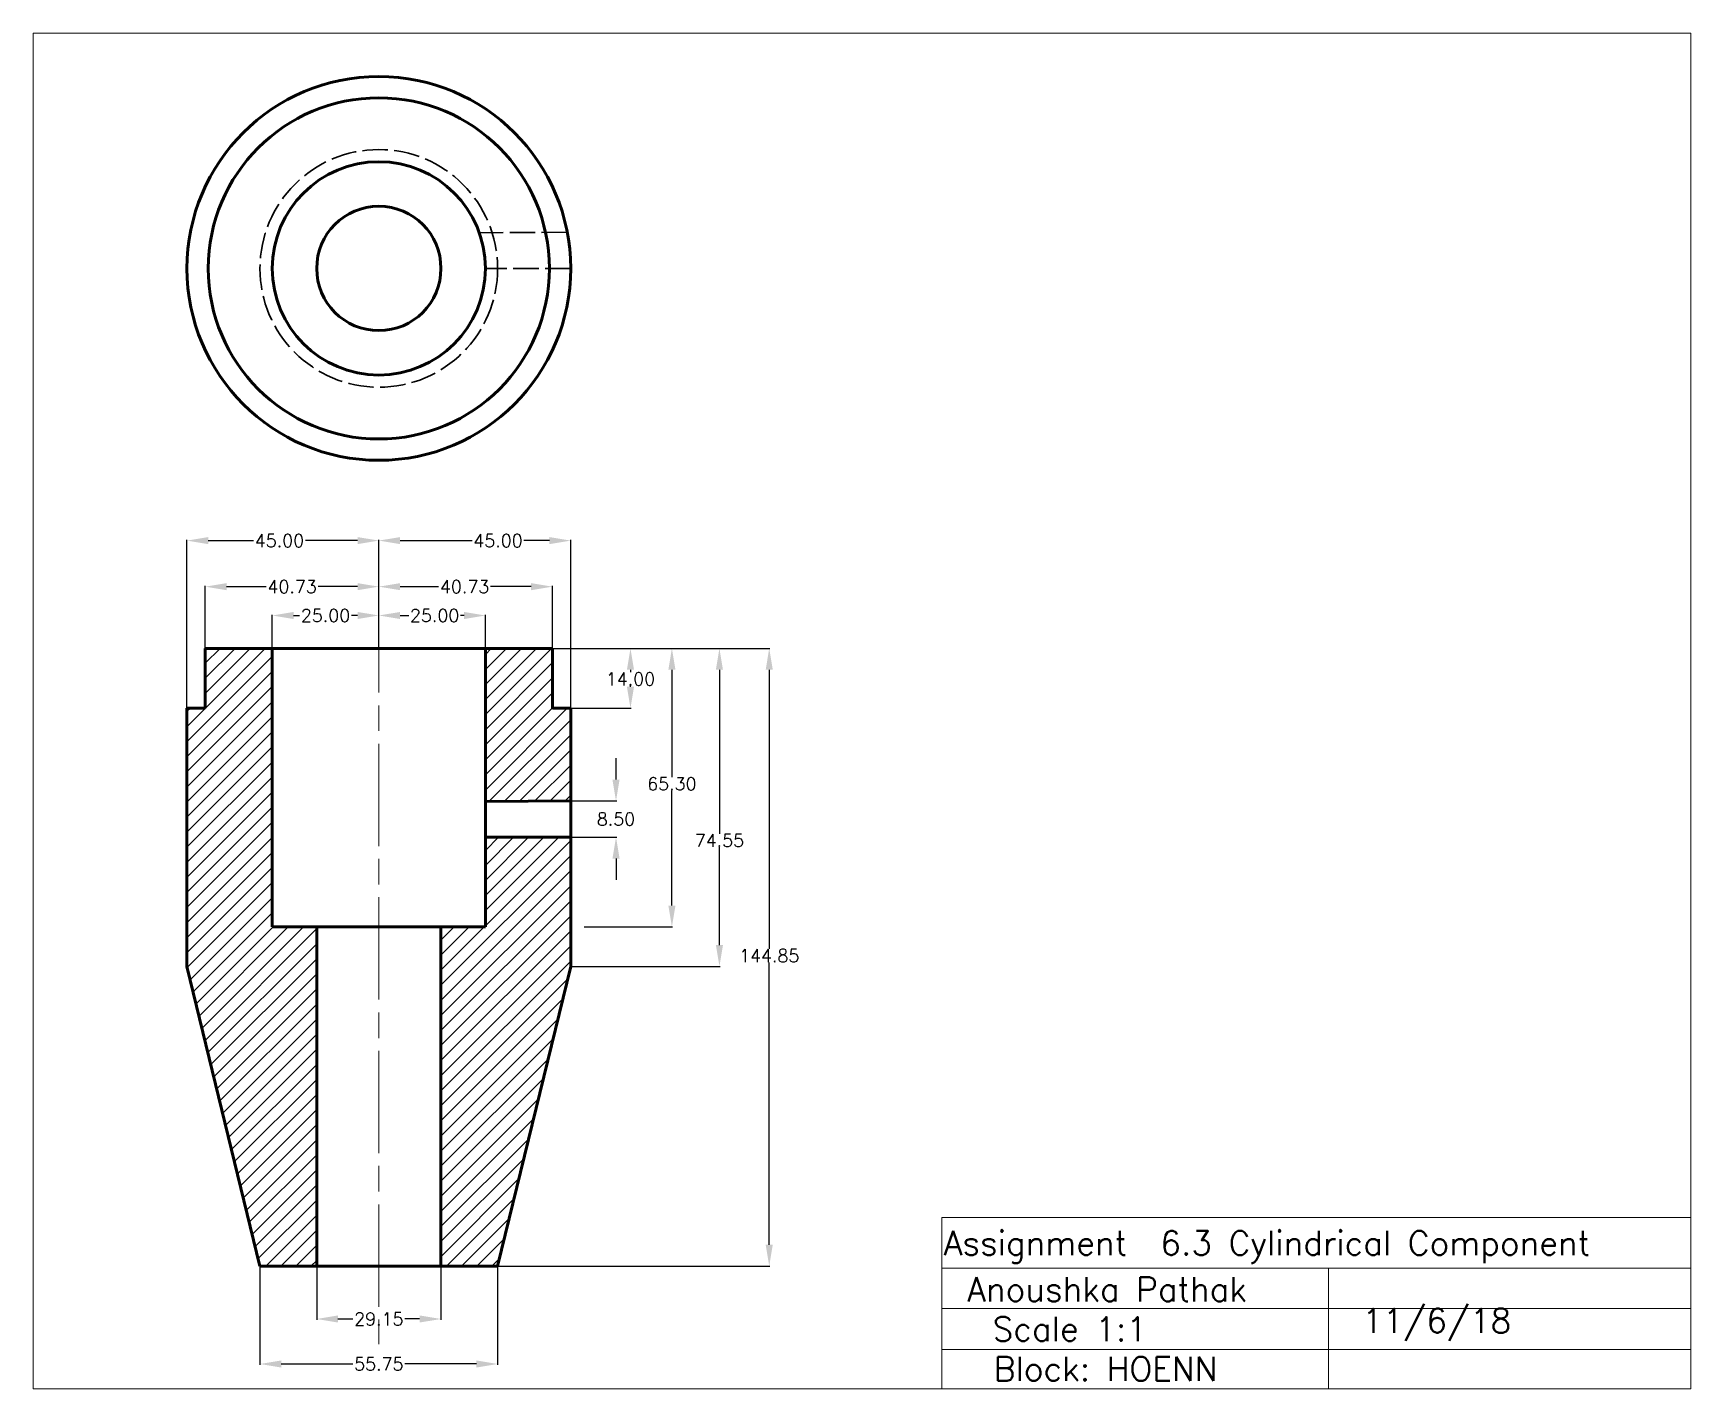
# Model space of a CAD drawing. Header units: millimetres. Extents: x 165 to 554, y 7 to 325.
import ezdxf

# ---------------------------------------------------------------- set-up
doc = ezdxf.new("R2010")
doc.units = ezdxf.units.MM
doc.header["$MEASUREMENT"] = 0
doc.linetypes.add('ACAD_ISO02W100', pattern=[15, 12, -3])
doc.linetypes.add('ACAD_ISO08W100', pattern=[36, 24, -3, 6, -3])
doc.styles.add('MyStyle', font='romans.shx')
doc.styles.get("Standard").update_dxf_attribs({"font": 'romans.shx', "height": 3})
doc.dimstyles.get("Standard").update_dxf_attribs({"dimtxt": 3, "dimasz": 5, "dimexe": 0.18, "dimexo": 0.0625, "dimgap": 0.09, "dimtad": 0, "dimtih": 1, "dimtoh": 1, "dimzin": 0, "dimdsep": 46, "dimtxsty": 'Standard', "dimcen": 0.09, "dimadec": 0, "dimazin": 0, "dimtfac": 1, "dimtofl": 0, "dimtmove": 0, "dimatfit": 3, "dimfxl": 1, "dimtolj": 1, "dimtzin": 0, "dimarcsym": 0})

# ---------------------------------------------------------------- blocks, each defined once
blk = doc.blocks.new('*D1')
at = {"color": 0, "linetype": 'Continuous', "lineweight": -2, "ltscale": 0.5, "transparency": 16777216}
for p, q in [((246.22, 180.74), (246.22, 195.34)), ((251.22, 195.16), (260.25, 195.16)), ((281.94, 195.16), (272.43, 195.16)), ((286.94, 180.74), (286.94, 195.34))]:
    blk.add_line(p, q, dxfattribs=at)
at = {"color": 0, "linetype": 'Continuous', "lineweight": 5, "ltscale": 0.5, "transparency": 16777216}
for points in [[(251.22, 195.99), (251.22, 194.33), (246.22, 195.16)], [(281.94, 195.99), (281.94, 194.33), (286.94, 195.16)]]:
    blk.add_solid(points, dxfattribs=at)
at = {"layer": 'Defpoints', "color": 0, "linetype": 'Continuous', "lineweight": 5, "ltscale": 0.5, "transparency": 16777216}
for p in [(286.94, 195.16), (246.22, 180.68), (286.94, 180.68)]:
    blk.add_point(p, dxfattribs=at)
at = {"color": 0, "linetype": 'Continuous', "lineweight": 5, "ltscale": 0.5, "transparency": 16777216, "insert": (266.34, 195.16), "char_height": 3, "attachment_point": 5}
blk.add_mtext('\\A1;40.73', dxfattribs=at)
blk = doc.blocks.new('*D2')
at = {"color": 0, "linetype": 'Continuous', "lineweight": -2, "ltscale": 0.5, "transparency": 16777216}
for p, q in [((246.22, 180.74), (246.22, 206.14)), ((291.22, 166.74), (291.22, 206.14)), ((251.22, 205.96), (268.08, 205.96)), ((286.22, 205.96), (280.26, 205.96))]:
    blk.add_line(p, q, dxfattribs=at)
at = {"color": 0, "linetype": 'Continuous', "lineweight": 5, "ltscale": 0.5, "transparency": 16777216}
for points in [[(251.22, 206.79), (251.22, 205.13), (246.22, 205.96)], [(286.22, 206.79), (286.22, 205.13), (291.22, 205.96)]]:
    blk.add_solid(points, dxfattribs=at)
at = {"layer": 'Defpoints', "color": 0, "linetype": 'Continuous', "lineweight": 5, "ltscale": 0.5, "transparency": 16777216}
for p in [(291.22, 205.96), (246.22, 180.68), (291.22, 166.68)]:
    blk.add_point(p, dxfattribs=at)
at = {"color": 0, "linetype": 'Continuous', "lineweight": 5, "ltscale": 0.5, "transparency": 16777216, "insert": (274.17, 205.96), "char_height": 3, "attachment_point": 5}
blk.add_mtext('\\A1;45.00', dxfattribs=at)
blk = doc.blocks.new('*D3')
at = {"color": 0, "linetype": 'Continuous', "lineweight": -2, "ltscale": 0.5, "transparency": 16777216}
for p, q in [((205.49, 180.74), (205.49, 195.34)), ((210.49, 195.16), (219.79, 195.16)), ((241.22, 195.16), (231.97, 195.16)), ((246.22, 180.74), (246.22, 195.34))]:
    blk.add_line(p, q, dxfattribs=at)
at = {"color": 0, "linetype": 'Continuous', "lineweight": 5, "ltscale": 0.5, "transparency": 16777216}
for points in [[(210.49, 195.99), (210.49, 194.33), (205.49, 195.16)], [(241.22, 195.99), (241.22, 194.33), (246.22, 195.16)]]:
    blk.add_solid(points, dxfattribs=at)
at = {"layer": 'Defpoints', "color": 0, "linetype": 'Continuous', "lineweight": 5, "ltscale": 0.5, "transparency": 16777216}
for p in [(205.49, 195.16), (205.49, 180.68), (246.22, 180.68)]:
    blk.add_point(p, dxfattribs=at)
at = {"color": 0, "linetype": 'Continuous', "lineweight": 5, "ltscale": 0.5, "transparency": 16777216, "insert": (225.88, 195.16), "char_height": 3, "attachment_point": 5}
blk.add_mtext('\\A1;40.73', dxfattribs=at)
blk = doc.blocks.new('*D4')
at = {"color": 0, "linetype": 'Continuous', "lineweight": -2, "ltscale": 0.5, "transparency": 16777216}
for p, q in [((201.22, 166.74), (201.22, 206.14)), ((246.22, 180.74), (246.22, 206.14)), ((206.22, 205.96), (216.82, 205.96)), ((241.22, 205.96), (229, 205.96))]:
    blk.add_line(p, q, dxfattribs=at)
at = {"color": 0, "linetype": 'Continuous', "lineweight": 5, "ltscale": 0.5, "transparency": 16777216}
for points in [[(206.22, 206.79), (206.22, 205.13), (201.22, 205.96)], [(241.22, 206.79), (241.22, 205.13), (246.22, 205.96)]]:
    blk.add_solid(points, dxfattribs=at)
at = {"layer": 'Defpoints', "color": 0, "linetype": 'Continuous', "lineweight": 5, "ltscale": 0.5, "transparency": 16777216}
for p in [(201.22, 205.96), (246.22, 180.68), (201.22, 166.68)]:
    blk.add_point(p, dxfattribs=at)
at = {"color": 0, "linetype": 'Continuous', "lineweight": 5, "ltscale": 0.5, "transparency": 16777216, "insert": (222.91, 205.96), "char_height": 3, "attachment_point": 5}
blk.add_mtext('\\A1;45.00', dxfattribs=at)
blk = doc.blocks.new('*D5')
at = {"color": 0, "linetype": 'Continuous', "lineweight": -2, "ltscale": 0.5, "transparency": 16777216}
for p, q in [((246.22, 180.74), (246.22, 188.58)), ((251.22, 188.4), (253.22, 188.4)), ((266.22, 188.4), (265.4, 188.4)), ((271.22, 180.74), (271.22, 188.58))]:
    blk.add_line(p, q, dxfattribs=at)
at = {"color": 0, "linetype": 'Continuous', "lineweight": 5, "ltscale": 0.5, "transparency": 16777216}
for points in [[(251.22, 189.23), (251.22, 187.57), (246.22, 188.4)], [(266.22, 189.23), (266.22, 187.57), (271.22, 188.4)]]:
    blk.add_solid(points, dxfattribs=at)
at = {"layer": 'Defpoints', "color": 0, "linetype": 'Continuous', "lineweight": 5, "ltscale": 0.5, "transparency": 16777216}
for p in [(271.22, 188.4), (246.22, 180.68), (271.22, 180.68)]:
    blk.add_point(p, dxfattribs=at)
at = {"color": 0, "linetype": 'Continuous', "lineweight": 5, "ltscale": 0.5, "transparency": 16777216, "insert": (259.31, 188.4), "char_height": 3, "attachment_point": 5}
blk.add_mtext('\\A1;25.00', dxfattribs=at)
blk = doc.blocks.new('*D6')
at = {"color": 0, "linetype": 'Continuous', "lineweight": -2, "ltscale": 0.5, "transparency": 16777216}
for p, q in [((221.22, 180.74), (221.22, 188.58)), ((226.22, 188.4), (227.63, 188.4)), ((241.22, 188.4), (239.81, 188.4)), ((246.22, 180.74), (246.22, 188.58))]:
    blk.add_line(p, q, dxfattribs=at)
at = {"color": 0, "linetype": 'Continuous', "lineweight": 5, "ltscale": 0.5, "transparency": 16777216}
for points in [[(226.22, 189.23), (226.22, 187.57), (221.22, 188.4)], [(241.22, 189.23), (241.22, 187.57), (246.22, 188.4)]]:
    blk.add_solid(points, dxfattribs=at)
at = {"layer": 'Defpoints', "color": 0, "linetype": 'Continuous', "lineweight": 5, "ltscale": 0.5, "transparency": 16777216}
for p in [(221.22, 188.4), (221.22, 180.68), (246.22, 180.68)]:
    blk.add_point(p, dxfattribs=at)
at = {"color": 0, "linetype": 'Continuous', "lineweight": 5, "ltscale": 0.5, "transparency": 16777216, "insert": (233.72, 188.4), "char_height": 3, "attachment_point": 5}
blk.add_mtext('\\A1;25.00', dxfattribs=at)
blk = doc.blocks.new('*D7')
at = {"color": 0, "linetype": 'Continuous', "lineweight": -2, "ltscale": 0.5, "transparency": 16777216}
for p, q in [((231.64, 35.77), (231.64, 23.26)), ((260.79, 35.77), (260.79, 23.26)), ((236.64, 23.44), (240.13, 23.44)), ((255.79, 23.44), (252.31, 23.44))]:
    blk.add_line(p, q, dxfattribs=at)
at = {"color": 0, "linetype": 'Continuous', "lineweight": 5, "ltscale": 0.5, "transparency": 16777216}
for points in [[(236.64, 24.27), (236.64, 22.61), (231.64, 23.44)], [(255.79, 24.27), (255.79, 22.61), (260.79, 23.44)]]:
    blk.add_solid(points, dxfattribs=at)
at = {"layer": 'Defpoints', "color": 0, "linetype": 'Continuous', "lineweight": 5, "ltscale": 0.5, "transparency": 16777216}
for p in [(231.64, 35.83), (260.79, 35.83), (260.79, 23.44)]:
    blk.add_point(p, dxfattribs=at)
at = {"color": 0, "linetype": 'Continuous', "lineweight": 5, "ltscale": 0.5, "transparency": 16777216, "insert": (246.22, 23.44), "char_height": 3, "attachment_point": 5}
blk.add_mtext('\\A1;29.15', dxfattribs=at)
blk = doc.blocks.new('*D8')
at = {"color": 0, "linetype": 'Continuous', "lineweight": -2, "ltscale": 0.5, "transparency": 16777216}
for p, q in [((287, 180.68), (305.42, 180.68)), ((305.24, 175.68), (305.24, 175.1)), ((305.24, 171.68), (305.24, 171.92)), ((291.28, 166.68), (305.42, 166.68))]:
    blk.add_line(p, q, dxfattribs=at)
at = {"color": 0, "linetype": 'Continuous', "lineweight": 5, "ltscale": 0.5, "transparency": 16777216}
for points in [[(304.41, 175.68), (306.08, 175.68), (305.24, 180.68)], [(304.41, 171.68), (306.08, 171.68), (305.24, 166.68)]]:
    blk.add_solid(points, dxfattribs=at)
at = {"layer": 'Defpoints', "color": 0, "linetype": 'Continuous', "lineweight": 5, "ltscale": 0.5, "transparency": 16777216}
for p in [(286.94, 180.68), (291.22, 166.68), (305.24, 166.68)]:
    blk.add_point(p, dxfattribs=at)
at = {"color": 0, "linetype": 'Continuous', "lineweight": 5, "ltscale": 0.5, "transparency": 16777216, "insert": (305.24, 173.51), "char_height": 3, "attachment_point": 5}
blk.add_mtext('\\A1;14.00', dxfattribs=at)
blk = doc.blocks.new('*D9')
at = {"color": 0, "linetype": 'Continuous', "lineweight": -2, "ltscale": 0.5, "transparency": 16777216}
for p, q in [((287, 180.68), (315.14, 180.68)), ((314.96, 175.68), (314.96, 150.51)), ((314.96, 120.38), (314.96, 147.33)), ((294.39, 115.38), (315.14, 115.38))]:
    blk.add_line(p, q, dxfattribs=at)
at = {"color": 0, "linetype": 'Continuous', "lineweight": 5, "ltscale": 0.5, "transparency": 16777216}
for points in [[(314.13, 175.68), (315.8, 175.68), (314.96, 180.68)], [(314.13, 120.38), (315.8, 120.38), (314.96, 115.38)]]:
    blk.add_solid(points, dxfattribs=at)
at = {"layer": 'Defpoints', "color": 0, "linetype": 'Continuous', "lineweight": 5, "ltscale": 0.5, "transparency": 16777216}
for p in [(286.94, 180.68), (294.33, 115.38), (314.96, 115.38)]:
    blk.add_point(p, dxfattribs=at)
at = {"color": 0, "linetype": 'Continuous', "lineweight": 5, "ltscale": 0.5, "transparency": 16777216, "insert": (314.96, 148.92), "char_height": 3, "attachment_point": 5}
blk.add_mtext('\\A1;65.30', dxfattribs=at)
blk = doc.blocks.new('*D10')
at = {"color": 0, "linetype": 'Continuous', "lineweight": -2, "ltscale": 0.5, "transparency": 16777216}
for p, q in [((287, 180.68), (326.29, 180.68)), ((326.11, 175.68), (326.11, 137.24)), ((326.11, 111.13), (326.11, 134.06)), ((291.28, 106.13), (326.29, 106.13))]:
    blk.add_line(p, q, dxfattribs=at)
at = {"color": 0, "linetype": 'Continuous', "lineweight": 5, "ltscale": 0.5, "transparency": 16777216}
for points in [[(325.28, 175.68), (326.94, 175.68), (326.11, 180.68)], [(325.28, 111.13), (326.94, 111.13), (326.11, 106.13)]]:
    blk.add_solid(points, dxfattribs=at)
at = {"layer": 'Defpoints', "color": 0, "linetype": 'Continuous', "lineweight": 5, "ltscale": 0.5, "transparency": 16777216}
for p in [(286.94, 180.68), (291.22, 106.13), (326.11, 106.13)]:
    blk.add_point(p, dxfattribs=at)
at = {"color": 0, "linetype": 'Continuous', "lineweight": 5, "ltscale": 0.5, "transparency": 16777216, "insert": (326.11, 135.65), "char_height": 3, "attachment_point": 5}
blk.add_mtext('\\A1;74.55', dxfattribs=at)
blk = doc.blocks.new('*D11')
at = {"color": 0, "linetype": 'Continuous', "lineweight": -2, "ltscale": 0.5, "transparency": 16777216}
for p, q in [((287, 180.68), (337.97, 180.68)), ((337.79, 175.68), (337.79, 110.22)), ((337.79, 40.83), (337.79, 107.04)), ((274.15, 35.83), (337.97, 35.83))]:
    blk.add_line(p, q, dxfattribs=at)
at = {"color": 0, "linetype": 'Continuous', "lineweight": 5, "ltscale": 0.5, "transparency": 16777216}
for points in [[(336.96, 175.68), (338.62, 175.68), (337.79, 180.68)], [(336.96, 40.83), (338.62, 40.83), (337.79, 35.83)]]:
    blk.add_solid(points, dxfattribs=at)
at = {"layer": 'Defpoints', "color": 0, "linetype": 'Continuous', "lineweight": 5, "ltscale": 0.5, "transparency": 16777216}
for p in [(286.94, 180.68), (274.09, 35.83), (337.79, 35.83)]:
    blk.add_point(p, dxfattribs=at)
at = {"color": 0, "linetype": 'Continuous', "lineweight": 5, "ltscale": 0.5, "transparency": 16777216, "insert": (337.79, 108.63), "char_height": 3, "attachment_point": 5}
blk.add_mtext('\\A1;144.85', dxfattribs=at)
blk = doc.blocks.new('*D12')
at = {"color": 0, "linetype": 'Continuous', "lineweight": -2, "ltscale": 0.5, "transparency": 16777216}
for p, q in [((218.34, 35.77), (218.34, 12.71)), ((274.09, 35.77), (274.09, 12.71)), ((223.34, 12.89), (240.13, 12.89)), ((269.09, 12.89), (252.31, 12.89))]:
    blk.add_line(p, q, dxfattribs=at)
at = {"color": 0, "linetype": 'Continuous', "lineweight": 5, "ltscale": 0.5, "transparency": 16777216}
for points in [[(223.34, 13.72), (223.34, 12.05), (218.34, 12.89)], [(269.09, 13.72), (269.09, 12.05), (274.09, 12.89)]]:
    blk.add_solid(points, dxfattribs=at)
at = {"layer": 'Defpoints', "color": 0, "linetype": 'Continuous', "lineweight": 5, "ltscale": 0.5, "transparency": 16777216}
for p in [(218.34, 35.83), (274.09, 35.83), (274.09, 12.89)]:
    blk.add_point(p, dxfattribs=at)
at = {"color": 0, "linetype": 'Continuous', "lineweight": 5, "ltscale": 0.5, "transparency": 16777216, "insert": (246.22, 12.89), "char_height": 3, "attachment_point": 5}
blk.add_mtext('\\A1;55.75', dxfattribs=at)
blk = doc.blocks.new('*D13')
at = {"color": 0, "linetype": 'Continuous', "lineweight": -2, "ltscale": 0.5, "transparency": 16777216}
for p, q in [((301.85, 149.91), (301.85, 154.91)), ((291.28, 144.91), (302.03, 144.91)), ((291.28, 136.41), (302.03, 136.41)), ((301.85, 131.41), (301.85, 126.41))]:
    blk.add_line(p, q, dxfattribs=at)
at = {"color": 0, "linetype": 'Continuous', "lineweight": 5, "ltscale": 0.5, "transparency": 16777216}
for points in [[(301.02, 149.91), (302.69, 149.91), (301.85, 144.91)], [(301.02, 131.41), (302.69, 131.41), (301.85, 136.41)]]:
    blk.add_solid(points, dxfattribs=at)
at = {"layer": 'Defpoints', "color": 0, "linetype": 'Continuous', "lineweight": 5, "ltscale": 0.5, "transparency": 16777216}
for p in [(291.22, 144.91), (291.22, 136.41), (301.85, 136.41)]:
    blk.add_point(p, dxfattribs=at)
at = {"color": 0, "linetype": 'Continuous', "lineweight": 5, "ltscale": 0.5, "transparency": 16777216, "insert": (301.85, 140.66), "char_height": 3, "attachment_point": 5}
blk.add_mtext('\\A1;8.50', dxfattribs=at)

msp = doc.modelspace()

# ---------------------------------------------------------------- hatches: boundary and pattern name
at = {"linetype": 'Continuous', "lineweight": 5, "ltscale": 0.5}
h = msp.add_hatch(dxfattribs=at)
h.set_pattern_fill('ANSI31', color=256, scale=20)
h.paths.add_polyline_path([(271.216, 144.762), (291.216, 144.906), (291.216, 166.681), (286.941, 166.681), (286.941, 180.681), (271.216, 180.681)])
h.paths.add_polyline_path([(259.59, 192.91), (273.09, 192.91), (273.09, 197.41), (259.59, 197.41)], flags=9)
h.paths.add_polyline_path([(267.424, 203.71), (280.924, 203.71), (280.924, 208.21), (267.424, 208.21)], flags=9)
h.paths.add_polyline_path([(219.125, 192.91), (232.625, 192.91), (232.625, 197.41), (219.125, 197.41)], flags=9)
h.paths.add_polyline_path([(216.163, 203.71), (229.663, 203.71), (229.663, 208.21), (216.163, 208.21)], flags=9)
h.paths.add_polyline_path([(252.564, 186.151), (266.064, 186.151), (266.064, 190.651), (252.564, 190.651)], flags=9)
h.paths.add_polyline_path([(226.966, 186.151), (240.466, 186.151), (240.466, 190.651), (226.966, 190.651)], flags=9)
h.paths.add_polyline_path([(298.709, 171.257), (311.78, 171.257), (311.78, 175.757), (298.709, 175.757)], flags=9)
h.paths.add_polyline_path([(308.286, 146.668), (321.643, 146.668), (321.643, 151.168), (308.286, 151.168)], flags=9)
h.paths.add_polyline_path([(319.359, 133.397), (332.859, 133.397), (332.859, 137.897), (319.359, 137.897)], flags=9)
h.paths.add_polyline_path([(329.827, 106.381), (345.755, 106.381), (345.755, 110.881), (329.827, 110.881)], flags=9)
h.paths.add_polyline_path([(389.055, 7.499), (449.383, 7.499), (449.383, 16.001), (389.055, 16.001)], flags=9)
h.paths.add_polyline_path([(475.443, 15.827), (514.718, 15.827), (514.718, 27.299), (475.443, 27.299)], flags=9)
h.paths.add_polyline_path([(388.787, 16.836), (429.951, 16.836), (429.951, 25.339), (388.787, 25.339)], flags=9)
h.paths.add_polyline_path([(382.839, 26.14), (459.094, 26.14), (459.094, 34.643), (382.839, 34.643)], flags=9)
h.paths.add_polyline_path([(377.333, 35.103), (553.191, 35.103), (553.191, 45.495), (377.333, 45.495)], flags=9)
h = msp.add_hatch(dxfattribs=at)
h.set_pattern_fill('ANSI31', color=256, scale=20)
h.paths.add_polyline_path([(259.59, 192.91), (273.09, 192.91), (273.09, 197.41), (259.59, 197.41)], flags=9)
h.paths.add_polyline_path([(267.424, 203.71), (280.924, 203.71), (280.924, 208.21), (267.424, 208.21)], flags=9)
h.paths.add_polyline_path([(219.125, 192.91), (232.625, 192.91), (232.625, 197.41), (219.125, 197.41)], flags=9)
h.paths.add_polyline_path([(216.163, 203.71), (229.663, 203.71), (229.663, 208.21), (216.163, 208.21)], flags=9)
h.paths.add_polyline_path([(252.564, 186.151), (266.064, 186.151), (266.064, 190.651), (252.564, 190.651)], flags=9)
h.paths.add_polyline_path([(226.966, 186.151), (240.466, 186.151), (240.466, 190.651), (226.966, 190.651)], flags=9)
h.paths.add_polyline_path([(298.709, 171.257), (311.78, 171.257), (311.78, 175.757), (298.709, 175.757)], flags=9)
h.paths.add_polyline_path([(308.286, 146.668), (321.643, 146.668), (321.643, 151.168), (308.286, 151.168)], flags=9)
h.paths.add_polyline_path([(319.359, 133.397), (332.859, 133.397), (332.859, 137.897), (319.359, 137.897)], flags=9)
h.paths.add_polyline_path([(329.827, 106.381), (345.755, 106.381), (345.755, 110.881), (329.827, 110.881)], flags=9)
at = {"linetype": 'ACAD_ISO08W100', "lineweight": 5, "ltscale": 0.05}
h = msp.add_hatch(dxfattribs=at)
h.set_pattern_fill('ANSI31', color=256, scale=20)
h.paths.add_polyline_path([(221.216, 180.681), (205.491, 180.681), (205.491, 166.681), (201.216, 166.681), (201.216, 106.131), (218.341, 35.831), (231.641, 35.831), (231.641, 115.381), (221.216, 115.381)])
at = {"linetype": 'Continuous', "lineweight": 5, "ltscale": 0.5}
h = msp.add_hatch(dxfattribs=at)
h.set_pattern_fill('ANSI31', color=256, scale=20)
h.paths.add_polyline_path([(260.791, 35.831), (274.091, 35.831), (291.216, 106.131), (291.216, 136.406), (271.216, 136.406), (271.216, 115.381), (260.791, 115.381)])

# ---------------------------------------------------------------- linework, layer by layer
at = {"linetype": 'ACAD_ISO02W100', "lineweight": 30, "ltscale": 0.5}
for p, q in [((290.407, 278.284), (269.782, 278.135)), ((291.216, 269.789), (271.216, 269.789))]:
    msp.add_line(p, q, dxfattribs=at)
at = {"linetype": 'ACAD_ISO08W100', "lineweight": 5}
msp.add_line((246.216, 194.317), (246.216, 17.541), dxfattribs=at)
at = {"lineweight": 60}
for p, q in [((286.941, 180.681), (205.491, 180.681)), ((205.491, 180.681), (205.491, 166.681)), ((221.216, 115.381), (221.216, 180.681)), ((271.216, 115.381), (271.216, 180.681)), ((286.941, 166.681), (286.941, 180.681)), ((201.216, 166.681), (205.491, 166.681)), ((201.216, 106.131), (201.216, 166.681)), ((286.941, 166.681), (291.216, 166.681)), ((291.216, 106.131), (291.216, 166.681)), ((221.216, 115.381), (271.216, 115.381)), ((231.641, 35.831), (231.641, 115.381)), ((260.791, 35.831), (260.791, 115.381)), ((201.216, 106.131), (218.341, 35.831)), ((291.216, 106.131), (274.091, 35.831)), ((274.091, 35.831), (218.341, 35.831))]:
    msp.add_line(p, q, dxfattribs=at)
at = {"linetype": 'Continuous', "lineweight": 60, "ltscale": 0.5}
for p, q in [((291.216, 144.906), (271.216, 144.762)), ((291.216, 136.406), (271.216, 136.406))]:
    msp.add_line(p, q, dxfattribs=at)
at = {"lineweight": 13}
for p, q in [((553.798, 35.346), (378.276, 35.346)), ((468.939, 35.346), (468.939, 7.062)), ((553.798, 25.882), (378.276, 25.882)), ((553.798, 16.264), (378.276, 16.264))]:
    msp.add_line(p, q, dxfattribs=at)
at = {"linetype": 'Continuous', "lineweight": 13, "ltscale": 0.5}
msp.add_lwpolyline([(165.136, 324.948), (553.966, 324.948), (553.966, 7.062), (165.136, 7.062)], close=True, dxfattribs=at)
at = {"lineweight": 13, "ltscale": 2}
msp.add_lwpolyline([(553.966, 7.062), (378.276, 7.062), (378.276, 47.213), (553.966, 47.213)], close=True, dxfattribs=at)
at = {"lineweight": 60}
for radius in [45, 40, 25, 14.575]:
    msp.add_circle((246.216, 269.789), radius, dxfattribs=at)
at = {"linetype": 'ACAD_ISO02W100', "lineweight": 30, "ltscale": 0.5}
msp.add_circle((246.216, 269.789), 27.875, dxfattribs=at)
at = {"linetype": 'ACAD_ISO02W100', "lineweight": 5}
msp.add_point((274.091, 35.831), dxfattribs=at)

# ---------------------------------------------------------------- texts
at = {"lineweight": 13, "attachment_point": 1, "style": 'MyStyle'}
for s, width, insert, char_height in [('\\pxt19;Assignment  6.3 Cylindrical Component', 174.29987, (378.75, 44.078), 5.66847), ('\\pxt8;Anoushka Pathak', 76.50966, (384.257, 33.225), 5.66847), ('Scale 1:1', 47.06506, (390.204, 23.922), 5.6685), ('11/6/18', 2.24557, (476.86, 25.882), 5.6685), ('Block: HOENN', 60.02808, (390.472, 14.584), 5.66847)]:
    msp.add_mtext_dynamic_manual_height_columns(s, width=width, gutter_width=1, heights=[0], dxfattribs=dict(at, insert=insert, char_height=char_height))

# ---------------------------------------------------------------- dimensions: what is measured, and where the dimension line sits
at = {"linetype": 'Continuous', "lineweight": 5, "ltscale": 0.5}
for base, p2, picture, middle in [((201.216, 205.96), (201.216, 166.681), '*D4', (222.913, 205.96)), ((291.216, 205.96), (291.216, 166.681), '*D2', (274.174, 205.96)), ((271.216, 188.401), (271.216, 180.681), '*D5', (259.314, 188.401))]:
    dim = msp.add_linear_dim(base=base, p1=(246.216, 180.681), p2=p2, dimstyle='Standard', dxfattribs=at)
    dim.commit()
    dim.dimension.update_dxf_attribs({"geometry": picture, "text_midpoint": middle, "dimtype": 160})
for base, p2, picture, middle in [((205.491, 195.16), (205.491, 180.681), '*D3', (225.875, 195.16)), ((286.941, 195.16), (286.941, 180.681), '*D1', (266.34, 195.16))]:
    dim = msp.add_linear_dim(base=base, p1=(246.216, 180.681), p2=p2, text='40.73', dimstyle='Standard', dxfattribs=at)
    dim.commit()
    dim.dimension.update_dxf_attribs({"geometry": picture, "text_midpoint": middle, "dimtype": 160})
for base, p1, p2, picture, middle in [((221.216, 188.401), (246.216, 180.681), (221.216, 180.681), '*D6', (233.716, 188.401)), ((274.091, 12.887), (218.341, 35.831), (274.091, 35.831), '*D12', (246.216, 12.887)), ((260.791, 23.441), (231.641, 35.831), (260.791, 35.831), '*D7', (246.216, 23.441))]:
    dim = msp.add_linear_dim(base=base, p1=p1, p2=p2, dimstyle='Standard', dxfattribs=at)
    dim.commit()
    dim.dimension.update_dxf_attribs({"geometry": picture, "text_midpoint": middle})
for base, p2, picture, middle in [((337.791, 35.831), (274.091, 35.831), '*D11', (337.791, 108.631)), ((305.245, 166.681), (291.216, 166.681), '*D8', (305.245, 173.507)), ((314.964, 115.381), (294.332, 115.381), '*D9', (314.964, 148.918)), ((326.109, 106.131), (291.216, 106.131), '*D10', (326.109, 135.647))]:
    dim = msp.add_linear_dim(base=base, p1=(286.941, 180.681), p2=p2, angle=90, dimstyle='Standard', dxfattribs=at)
    dim.commit()
    dim.dimension.update_dxf_attribs({"geometry": picture, "text_midpoint": middle, "dimtype": 160})
dim = msp.add_linear_dim(base=(301.852, 136.406), p1=(291.216, 144.906), p2=(291.216, 136.406), angle=90, dimstyle='Standard', dxfattribs=at)
dim.commit()
dim.dimension.update_dxf_attribs({"geometry": '*D13', "text_midpoint": (301.852, 140.656)})

doc.saveas('drawing.dxf')
